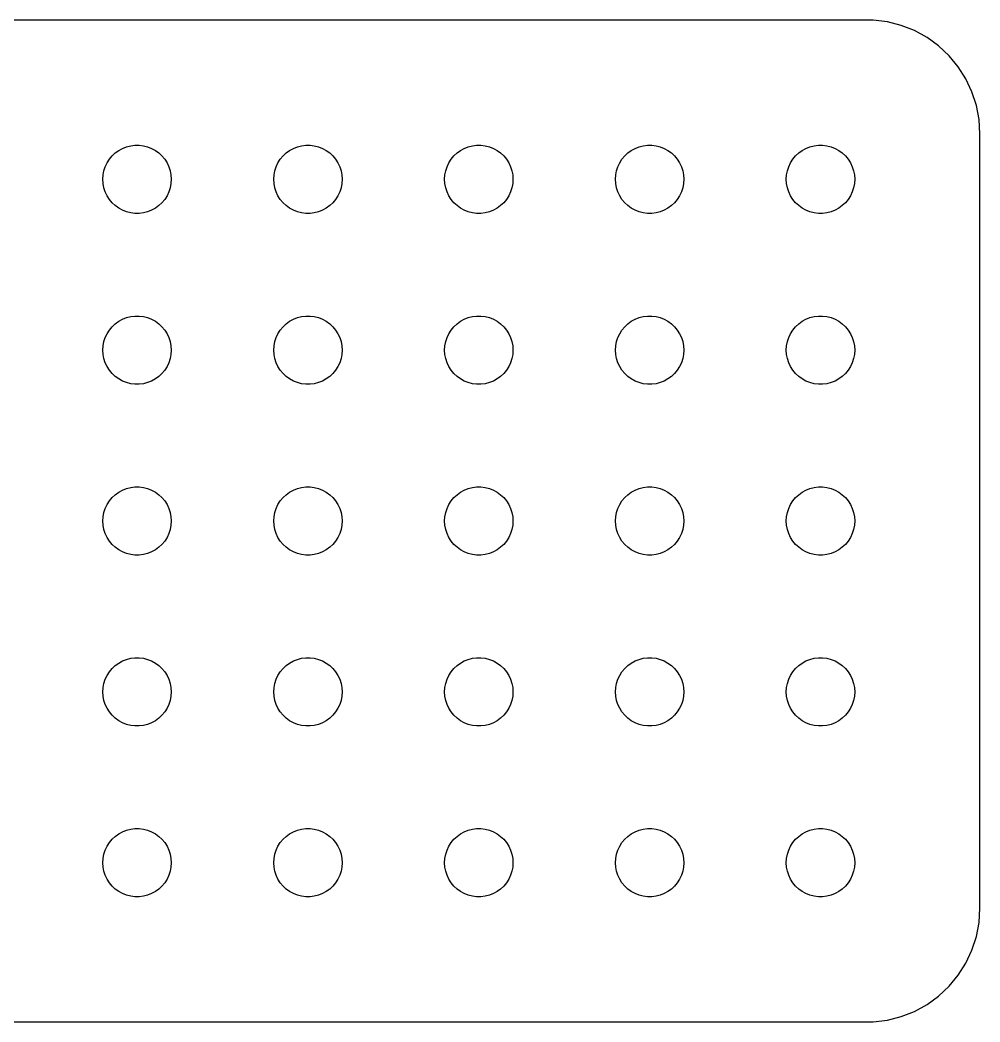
# Model space of a CAD drawing. Header units: metres. Extents: x -172 to 172, y -22 to 22.
# Drawn here: x 129.86 to 172, y -21.99 to 21.99 of the extents above; entities that cross this region are included whole.
import ezdxf

# ---------------------------------------------------------------- set-up
doc = ezdxf.new("R2010")
doc.units = ezdxf.units.M

msp = doc.modelspace()

# ---------------------------------------------------------------- linework, layer by layer
for p, q in [((167.314, 21.9901), (-167.314, 21.9901)), ((167.937, 21.9114), (167.314, 21.9901)), ((168.545, 21.7553), (167.937, 21.9114)), ((169.129, 21.5241), (168.545, 21.7553)), ((169.679, 21.2216), (169.129, 21.5241)), ((170.187, 20.8526), (169.679, 21.2216)), ((170.645, 20.4227), (170.187, 20.8526)), ((171.045, 19.9389), (170.645, 20.4227)), ((171.382, 19.4088), (171.045, 19.9389)), ((171.649, 18.8406), (171.382, 19.4088)), ((171.843, 18.2434), (171.649, 18.8406)), ((171.961, 17.6267), (171.843, 18.2434)), ((172, 17), (171.961, 17.6267)), ((172, -17), (172, 17)), ((134.196, 16.2665), (134.361, 16.3572)), ((134.361, 16.3572), (134.536, 16.4266)), ((134.536, 16.4266), (134.719, 16.4734)), ((134.719, 16.4734), (134.906, 16.497)), ((134.906, 16.497), (135.094, 16.497)), ((135.094, 16.497), (135.281, 16.4734)), ((135.281, 16.4734), (135.464, 16.4266)), ((135.464, 16.4266), (135.639, 16.3572)), ((135.639, 16.3572), (135.804, 16.2665)), ((141.696, 16.2665), (141.861, 16.3572)), ((141.861, 16.3572), (142.036, 16.4266)), ((142.036, 16.4266), (142.219, 16.4734)), ((142.219, 16.4734), (142.406, 16.497)), ((142.406, 16.497), (142.594, 16.497)), ((142.594, 16.497), (142.781, 16.4734)), ((142.781, 16.4734), (142.964, 16.4266)), ((142.964, 16.4266), (143.139, 16.3572)), ((143.139, 16.3572), (143.304, 16.2665)), ((149.196, 16.2665), (149.361, 16.3572)), ((149.361, 16.3572), (149.536, 16.4266)), ((149.536, 16.4266), (149.719, 16.4734)), ((149.719, 16.4734), (149.906, 16.497)), ((149.906, 16.497), (150.094, 16.497)), ((150.094, 16.497), (150.281, 16.4734)), ((150.281, 16.4734), (150.464, 16.4266)), ((150.464, 16.4266), (150.639, 16.3572)), ((150.639, 16.3572), (150.804, 16.2665)), ((156.696, 16.2665), (156.861, 16.3572)), ((156.861, 16.3572), (157.036, 16.4266)), ((157.036, 16.4266), (157.219, 16.4734)), ((157.219, 16.4734), (157.406, 16.497)), ((157.406, 16.497), (157.594, 16.497)), ((157.594, 16.497), (157.781, 16.4734)), ((157.781, 16.4734), (157.964, 16.4266)), ((157.964, 16.4266), (158.139, 16.3572)), ((158.139, 16.3572), (158.304, 16.2665)), ((164.196, 16.2665), (164.361, 16.3572)), ((164.361, 16.3572), (164.536, 16.4266)), ((164.536, 16.4266), (164.719, 16.4734)), ((164.719, 16.4734), (164.906, 16.497)), ((164.906, 16.497), (165.094, 16.497)), ((165.094, 16.497), (165.281, 16.4734)), ((165.281, 16.4734), (165.464, 16.4266)), ((165.464, 16.4266), (165.639, 16.3572)), ((165.639, 16.3572), (165.804, 16.2665)), ((133.686, 15.7226), (133.786, 15.8817)), ((133.786, 15.8817), (133.907, 16.0268)), ((133.907, 16.0268), (134.044, 16.1558)), ((134.044, 16.1558), (134.196, 16.2665)), ((135.804, 16.2665), (135.956, 16.1558)), ((135.956, 16.1558), (136.093, 16.0268)), ((136.093, 16.0268), (136.214, 15.8817)), ((136.214, 15.8817), (136.314, 15.7226)), ((141.186, 15.7226), (141.286, 15.8817)), ((141.286, 15.8817), (141.407, 16.0268)), ((141.407, 16.0268), (141.544, 16.1558)), ((141.544, 16.1558), (141.696, 16.2665)), ((143.304, 16.2665), (143.456, 16.1558)), ((143.456, 16.1558), (143.593, 16.0268)), ((143.593, 16.0268), (143.714, 15.8817)), ((143.714, 15.8817), (143.814, 15.7226)), ((148.686, 15.7226), (148.786, 15.8817)), ((148.786, 15.8817), (148.907, 16.0268)), ((148.907, 16.0268), (149.044, 16.1558)), ((149.044, 16.1558), (149.196, 16.2665)), ((150.804, 16.2665), (150.956, 16.1558)), ((150.956, 16.1558), (151.093, 16.0268)), ((151.093, 16.0268), (151.214, 15.8817)), ((151.214, 15.8817), (151.314, 15.7226)), ((156.186, 15.7226), (156.286, 15.8817)), ((156.286, 15.8817), (156.407, 16.0268)), ((156.407, 16.0268), (156.544, 16.1558)), ((156.544, 16.1558), (156.696, 16.2665)), ((158.304, 16.2665), (158.456, 16.1558)), ((158.456, 16.1558), (158.593, 16.0268)), ((158.593, 16.0268), (158.714, 15.8817)), ((158.714, 15.8817), (158.814, 15.7226)), ((163.686, 15.7226), (163.786, 15.8817)), ((163.786, 15.8817), (163.907, 16.0268)), ((163.907, 16.0268), (164.044, 16.1558)), ((164.044, 16.1558), (164.196, 16.2665)), ((165.804, 16.2665), (165.956, 16.1558)), ((165.956, 16.1558), (166.093, 16.0268)), ((166.093, 16.0268), (166.214, 15.8817)), ((166.214, 15.8817), (166.314, 15.7226)), ((133.547, 15.373), (133.605, 15.5522)), ((133.605, 15.5522), (133.686, 15.7226)), ((136.314, 15.7226), (136.395, 15.5522)), ((136.395, 15.5522), (136.453, 15.373)), ((141.047, 15.373), (141.105, 15.5522)), ((141.105, 15.5522), (141.186, 15.7226)), ((143.814, 15.7226), (143.895, 15.5522)), ((143.895, 15.5522), (143.953, 15.373)), ((148.547, 15.373), (148.605, 15.5522)), ((148.605, 15.5522), (148.686, 15.7226)), ((151.314, 15.7226), (151.395, 15.5522)), ((151.395, 15.5522), (151.453, 15.373)), ((156.047, 15.373), (156.105, 15.5522)), ((156.105, 15.5522), (156.186, 15.7226)), ((158.814, 15.7226), (158.895, 15.5522)), ((158.895, 15.5522), (158.953, 15.373)), ((163.547, 15.373), (163.605, 15.5522)), ((163.605, 15.5522), (163.686, 15.7226)), ((166.314, 15.7226), (166.395, 15.5522)), ((166.395, 15.5522), (166.453, 15.373)), ((133.5, 15), (133.512, 15.188)), ((133.512, 14.812), (133.5, 15)), ((133.512, 15.188), (133.547, 15.373)), ((136.453, 15.373), (136.488, 15.188)), ((136.488, 15.188), (136.5, 15)), ((136.5, 15), (136.488, 14.812)), ((141, 15), (141.012, 15.188)), ((141.012, 14.812), (141, 15)), ((141.012, 15.188), (141.047, 15.373)), ((143.953, 15.373), (143.988, 15.188)), ((143.988, 15.188), (144, 15)), ((144, 15), (143.988, 14.812)), ((148.5, 15), (148.512, 15.188)), ((148.512, 14.812), (148.5, 15)), ((148.512, 15.188), (148.547, 15.373)), ((151.453, 15.373), (151.488, 15.188)), ((151.488, 15.188), (151.5, 15)), ((151.5, 15), (151.488, 14.812)), ((156, 15), (156.012, 15.188)), ((156.012, 14.812), (156, 15)), ((156.012, 15.188), (156.047, 15.373)), ((158.953, 15.373), (158.988, 15.188)), ((158.988, 15.188), (159, 15)), ((159, 15), (158.988, 14.812)), ((163.5, 15), (163.512, 15.188)), ((163.512, 14.812), (163.5, 15)), ((163.512, 15.188), (163.547, 15.373)), ((166.453, 15.373), (166.488, 15.188)), ((166.488, 15.188), (166.5, 15)), ((166.5, 15), (166.488, 14.812)), ((133.547, 14.627), (133.512, 14.812)), ((133.605, 14.4478), (133.547, 14.627)), ((136.453, 14.627), (136.395, 14.4478)), ((136.488, 14.812), (136.453, 14.627)), ((141.047, 14.627), (141.012, 14.812)), ((141.105, 14.4478), (141.047, 14.627)), ((143.953, 14.627), (143.895, 14.4478)), ((143.988, 14.812), (143.953, 14.627)), ((148.547, 14.627), (148.512, 14.812)), ((148.605, 14.4478), (148.547, 14.627)), ((151.453, 14.627), (151.395, 14.4478)), ((151.488, 14.812), (151.453, 14.627)), ((156.047, 14.627), (156.012, 14.812)), ((156.105, 14.4478), (156.047, 14.627)), ((158.953, 14.627), (158.895, 14.4478)), ((158.988, 14.812), (158.953, 14.627)), ((163.547, 14.627), (163.512, 14.812)), ((163.605, 14.4478), (163.547, 14.627)), ((166.453, 14.627), (166.395, 14.4478)), ((166.488, 14.812), (166.453, 14.627)), ((133.686, 14.2774), (133.605, 14.4478)), ((133.786, 14.1183), (133.686, 14.2774)), ((133.907, 13.9732), (133.786, 14.1183)), ((136.214, 14.1183), (136.093, 13.9732)), ((136.314, 14.2774), (136.214, 14.1183)), ((136.395, 14.4478), (136.314, 14.2774)), ((141.186, 14.2774), (141.105, 14.4478)), ((141.286, 14.1183), (141.186, 14.2774)), ((141.407, 13.9732), (141.286, 14.1183)), ((143.714, 14.1183), (143.593, 13.9732)), ((143.814, 14.2774), (143.714, 14.1183)), ((143.895, 14.4478), (143.814, 14.2774)), ((148.686, 14.2774), (148.605, 14.4478)), ((148.786, 14.1183), (148.686, 14.2774)), ((148.907, 13.9732), (148.786, 14.1183)), ((151.214, 14.1183), (151.093, 13.9732)), ((151.314, 14.2774), (151.214, 14.1183)), ((151.395, 14.4478), (151.314, 14.2774)), ((156.186, 14.2774), (156.105, 14.4478)), ((156.286, 14.1183), (156.186, 14.2774)), ((156.407, 13.9732), (156.286, 14.1183)), ((158.714, 14.1183), (158.593, 13.9732)), ((158.814, 14.2774), (158.714, 14.1183)), ((158.895, 14.4478), (158.814, 14.2774)), ((163.686, 14.2774), (163.605, 14.4478)), ((163.786, 14.1183), (163.686, 14.2774)), ((163.907, 13.9732), (163.786, 14.1183)), ((166.214, 14.1183), (166.093, 13.9732)), ((166.314, 14.2774), (166.214, 14.1183)), ((166.395, 14.4478), (166.314, 14.2774)), ((134.044, 13.8442), (133.907, 13.9732)), ((134.196, 13.7335), (134.044, 13.8442)), ((134.361, 13.6427), (134.196, 13.7335)), ((134.536, 13.5734), (134.361, 13.6427)), ((135.639, 13.6427), (135.464, 13.5734)), ((135.804, 13.7335), (135.639, 13.6427)), ((135.956, 13.8442), (135.804, 13.7335)), ((136.093, 13.9732), (135.956, 13.8442)), ((141.544, 13.8442), (141.407, 13.9732)), ((141.696, 13.7335), (141.544, 13.8442)), ((141.861, 13.6427), (141.696, 13.7335)), ((142.036, 13.5734), (141.861, 13.6427)), ((143.139, 13.6427), (142.964, 13.5734)), ((143.304, 13.7335), (143.139, 13.6427)), ((143.456, 13.8442), (143.304, 13.7335)), ((143.593, 13.9732), (143.456, 13.8442)), ((149.044, 13.8442), (148.907, 13.9732)), ((149.196, 13.7335), (149.044, 13.8442)), ((149.361, 13.6427), (149.196, 13.7335)), ((149.536, 13.5734), (149.361, 13.6427)), ((150.639, 13.6427), (150.464, 13.5734)), ((150.804, 13.7335), (150.639, 13.6427)), ((150.956, 13.8442), (150.804, 13.7335)), ((151.093, 13.9732), (150.956, 13.8442)), ((156.544, 13.8442), (156.407, 13.9732)), ((156.696, 13.7335), (156.544, 13.8442)), ((156.861, 13.6427), (156.696, 13.7335)), ((157.036, 13.5734), (156.861, 13.6427)), ((158.139, 13.6427), (157.964, 13.5734)), ((158.304, 13.7335), (158.139, 13.6427)), ((158.456, 13.8442), (158.304, 13.7335)), ((158.593, 13.9732), (158.456, 13.8442)), ((164.044, 13.8442), (163.907, 13.9732)), ((164.196, 13.7335), (164.044, 13.8442)), ((164.361, 13.6427), (164.196, 13.7335)), ((164.536, 13.5734), (164.361, 13.6427)), ((165.639, 13.6427), (165.464, 13.5734)), ((165.804, 13.7335), (165.639, 13.6427)), ((165.956, 13.8442), (165.804, 13.7335)), ((166.093, 13.9732), (165.956, 13.8442)), ((134.719, 13.5266), (134.536, 13.5734)), ((134.906, 13.5029), (134.719, 13.5266)), ((135.094, 13.5029), (134.906, 13.5029)), ((135.281, 13.5266), (135.094, 13.5029)), ((135.464, 13.5734), (135.281, 13.5266)), ((142.219, 13.5266), (142.036, 13.5734)), ((142.406, 13.5029), (142.219, 13.5266)), ((142.594, 13.5029), (142.406, 13.5029)), ((142.781, 13.5266), (142.594, 13.5029)), ((142.964, 13.5734), (142.781, 13.5266)), ((149.719, 13.5266), (149.536, 13.5734)), ((149.906, 13.5029), (149.719, 13.5266)), ((150.094, 13.5029), (149.906, 13.5029)), ((150.281, 13.5266), (150.094, 13.5029)), ((150.464, 13.5734), (150.281, 13.5266)), ((157.219, 13.5266), (157.036, 13.5734)), ((157.406, 13.5029), (157.219, 13.5266)), ((157.594, 13.5029), (157.406, 13.5029)), ((157.781, 13.5266), (157.594, 13.5029)), ((157.964, 13.5734), (157.781, 13.5266)), ((164.719, 13.5266), (164.536, 13.5734)), ((164.906, 13.5029), (164.719, 13.5266)), ((165.094, 13.5029), (164.906, 13.5029)), ((165.281, 13.5266), (165.094, 13.5029)), ((165.464, 13.5734), (165.281, 13.5266)), ((134.196, 8.76648), (134.361, 8.85724)), ((134.361, 8.85724), (134.536, 8.92657)), ((134.536, 8.92657), (134.719, 8.97342)), ((134.719, 8.97342), (134.906, 8.99704)), ((134.906, 8.99704), (135.094, 8.99704)), ((135.094, 8.99704), (135.281, 8.97342)), ((135.281, 8.97342), (135.464, 8.92657)), ((135.464, 8.92657), (135.639, 8.85724)), ((135.639, 8.85724), (135.804, 8.76648)), ((141.696, 8.76648), (141.861, 8.85724)), ((141.861, 8.85724), (142.036, 8.92657)), ((142.036, 8.92657), (142.219, 8.97342)), ((142.219, 8.97342), (142.406, 8.99704)), ((142.406, 8.99704), (142.594, 8.99704)), ((142.594, 8.99704), (142.781, 8.97342)), ((142.781, 8.97342), (142.964, 8.92657)), ((142.964, 8.92657), (143.139, 8.85724)), ((143.139, 8.85724), (143.304, 8.76648)), ((149.196, 8.76648), (149.361, 8.85724)), ((149.361, 8.85724), (149.536, 8.92657)), ((149.536, 8.92657), (149.719, 8.97342)), ((149.719, 8.97342), (149.906, 8.99704)), ((149.906, 8.99704), (150.094, 8.99704)), ((150.094, 8.99704), (150.281, 8.97342)), ((150.281, 8.97342), (150.464, 8.92657)), ((150.464, 8.92657), (150.639, 8.85724)), ((150.639, 8.85724), (150.804, 8.76648)), ((156.696, 8.76648), (156.861, 8.85724)), ((156.861, 8.85724), (157.036, 8.92657)), ((157.036, 8.92657), (157.219, 8.97342)), ((157.219, 8.97342), (157.406, 8.99704)), ((157.406, 8.99704), (157.594, 8.99704)), ((157.594, 8.99704), (157.781, 8.97342)), ((157.781, 8.97342), (157.964, 8.92657)), ((157.964, 8.92657), (158.139, 8.85724)), ((158.139, 8.85724), (158.304, 8.76648)), ((164.196, 8.76648), (164.361, 8.85724)), ((164.361, 8.85724), (164.536, 8.92657)), ((164.536, 8.92657), (164.719, 8.97342)), ((164.719, 8.97342), (164.906, 8.99704)), ((164.906, 8.99704), (165.094, 8.99704)), ((165.094, 8.99704), (165.281, 8.97342)), ((165.281, 8.97342), (165.464, 8.92657)), ((165.464, 8.92657), (165.639, 8.85724)), ((165.639, 8.85724), (165.804, 8.76648)), ((133.686, 8.22263), (133.786, 8.38167)), ((133.786, 8.38167), (133.907, 8.52681)), ((133.907, 8.52681), (134.044, 8.65576)), ((134.044, 8.65576), (134.196, 8.76648)), ((135.804, 8.76648), (135.956, 8.65576)), ((135.956, 8.65576), (136.093, 8.52681)), ((136.093, 8.52681), (136.214, 8.38167)), ((136.214, 8.38167), (136.314, 8.22263)), ((141.186, 8.22263), (141.286, 8.38167)), ((141.286, 8.38167), (141.407, 8.52681)), ((141.407, 8.52681), (141.544, 8.65576)), ((141.544, 8.65576), (141.696, 8.76648)), ((143.304, 8.76648), (143.456, 8.65576)), ((143.456, 8.65576), (143.593, 8.52681)), ((143.593, 8.52681), (143.714, 8.38167)), ((143.714, 8.38167), (143.814, 8.22263)), ((148.686, 8.22263), (148.786, 8.38167)), ((148.786, 8.38167), (148.907, 8.52681)), ((148.907, 8.52681), (149.044, 8.65576)), ((149.044, 8.65576), (149.196, 8.76648)), ((150.804, 8.76648), (150.956, 8.65576)), ((150.956, 8.65576), (151.093, 8.52681)), ((151.093, 8.52681), (151.214, 8.38167)), ((151.214, 8.38167), (151.314, 8.22263)), ((156.186, 8.22263), (156.286, 8.38167)), ((156.286, 8.38167), (156.407, 8.52681)), ((156.407, 8.52681), (156.544, 8.65576)), ((156.544, 8.65576), (156.696, 8.76648)), ((158.304, 8.76648), (158.456, 8.65576)), ((158.456, 8.65576), (158.593, 8.52681)), ((158.593, 8.52681), (158.714, 8.38167)), ((158.714, 8.38167), (158.814, 8.22263)), ((163.686, 8.22263), (163.786, 8.38167)), ((163.786, 8.38167), (163.907, 8.52681)), ((163.907, 8.52681), (164.044, 8.65576)), ((164.044, 8.65576), (164.196, 8.76648)), ((165.804, 8.76648), (165.956, 8.65576)), ((165.956, 8.65576), (166.093, 8.52681)), ((166.093, 8.52681), (166.214, 8.38167)), ((166.214, 8.38167), (166.314, 8.22263)), ((133.547, 7.87303), (133.605, 8.05219)), ((133.605, 8.05219), (133.686, 8.22263)), ((136.314, 8.22263), (136.395, 8.05219)), ((136.395, 8.05219), (136.453, 7.87303)), ((141.047, 7.87303), (141.105, 8.05219)), ((141.105, 8.05219), (141.186, 8.22263)), ((143.814, 8.22263), (143.895, 8.05219)), ((143.895, 8.05219), (143.953, 7.87303)), ((148.547, 7.87303), (148.605, 8.05219)), ((148.605, 8.05219), (148.686, 8.22263)), ((151.314, 8.22263), (151.395, 8.05219)), ((151.395, 8.05219), (151.453, 7.87303)), ((156.047, 7.87303), (156.105, 8.05219)), ((156.105, 8.05219), (156.186, 8.22263)), ((158.814, 8.22263), (158.895, 8.05219)), ((158.895, 8.05219), (158.953, 7.87303)), ((163.547, 7.87303), (163.605, 8.05219)), ((163.605, 8.05219), (163.686, 8.22263)), ((166.314, 8.22263), (166.395, 8.05219)), ((166.395, 8.05219), (166.453, 7.87303)), ((133.5, 7.5), (133.512, 7.68799)), ((133.512, 7.312), (133.5, 7.5)), ((133.512, 7.68799), (133.547, 7.87303)), ((136.453, 7.87303), (136.488, 7.68799)), ((136.488, 7.68799), (136.5, 7.5)), ((136.5, 7.5), (136.488, 7.312)), ((141, 7.5), (141.012, 7.68799)), ((141.012, 7.312), (141, 7.5)), ((141.012, 7.68799), (141.047, 7.87303)), ((143.953, 7.87303), (143.988, 7.68799)), ((143.988, 7.68799), (144, 7.5)), ((144, 7.5), (143.988, 7.312)), ((148.5, 7.5), (148.512, 7.68799)), ((148.512, 7.312), (148.5, 7.5)), ((148.512, 7.68799), (148.547, 7.87303)), ((151.453, 7.87303), (151.488, 7.68799)), ((151.488, 7.68799), (151.5, 7.5)), ((151.5, 7.5), (151.488, 7.312)), ((156, 7.5), (156.012, 7.68799)), ((156.012, 7.312), (156, 7.5)), ((156.012, 7.68799), (156.047, 7.87303)), ((158.953, 7.87303), (158.988, 7.68799)), ((158.988, 7.68799), (159, 7.5)), ((159, 7.5), (158.988, 7.312)), ((163.5, 7.5), (163.512, 7.68799)), ((163.512, 7.312), (163.5, 7.5)), ((163.512, 7.68799), (163.547, 7.87303)), ((166.453, 7.87303), (166.488, 7.68799)), ((166.488, 7.68799), (166.5, 7.5)), ((166.5, 7.5), (166.488, 7.312)), ((133.547, 7.12695), (133.512, 7.312)), ((133.605, 6.9478), (133.547, 7.12695)), ((136.453, 7.12695), (136.395, 6.9478)), ((136.488, 7.312), (136.453, 7.12695)), ((141.047, 7.12695), (141.012, 7.312)), ((141.105, 6.9478), (141.047, 7.12695)), ((143.953, 7.12695), (143.895, 6.9478)), ((143.988, 7.312), (143.953, 7.12695)), ((148.547, 7.12695), (148.512, 7.312)), ((148.605, 6.9478), (148.547, 7.12695)), ((151.453, 7.12695), (151.395, 6.9478)), ((151.488, 7.312), (151.453, 7.12695)), ((156.047, 7.12695), (156.012, 7.312)), ((156.105, 6.9478), (156.047, 7.12695)), ((158.953, 7.12695), (158.895, 6.9478)), ((158.988, 7.312), (158.953, 7.12695)), ((163.547, 7.12695), (163.512, 7.312)), ((163.605, 6.9478), (163.547, 7.12695)), ((166.453, 7.12695), (166.395, 6.9478)), ((166.488, 7.312), (166.453, 7.12695)), ((133.686, 6.77736), (133.605, 6.9478)), ((133.786, 6.61832), (133.686, 6.77736)), ((133.907, 6.47318), (133.786, 6.61832)), ((136.214, 6.61832), (136.093, 6.47318)), ((136.314, 6.77736), (136.214, 6.61832)), ((136.395, 6.9478), (136.314, 6.77736)), ((141.186, 6.77736), (141.105, 6.9478)), ((141.286, 6.61832), (141.186, 6.77736)), ((141.407, 6.47318), (141.286, 6.61832)), ((143.714, 6.61832), (143.593, 6.47318)), ((143.814, 6.77736), (143.714, 6.61832)), ((143.895, 6.9478), (143.814, 6.77736)), ((148.686, 6.77736), (148.605, 6.9478)), ((148.786, 6.61832), (148.686, 6.77736)), ((148.907, 6.47318), (148.786, 6.61832)), ((151.214, 6.61832), (151.093, 6.47318)), ((151.314, 6.77736), (151.214, 6.61832)), ((151.395, 6.9478), (151.314, 6.77736)), ((156.186, 6.77736), (156.105, 6.9478)), ((156.286, 6.61832), (156.186, 6.77736)), ((156.407, 6.47318), (156.286, 6.61832)), ((158.714, 6.61832), (158.593, 6.47318)), ((158.814, 6.77736), (158.714, 6.61832)), ((158.895, 6.9478), (158.814, 6.77736)), ((163.686, 6.77736), (163.605, 6.9478)), ((163.786, 6.61832), (163.686, 6.77736)), ((163.907, 6.47318), (163.786, 6.61832)), ((166.214, 6.61832), (166.093, 6.47318)), ((166.314, 6.77736), (166.214, 6.61832)), ((166.395, 6.9478), (166.314, 6.77736)), ((134.044, 6.34422), (133.907, 6.47318)), ((134.196, 6.23351), (134.044, 6.34422)), ((134.361, 6.14275), (134.196, 6.23351)), ((135.804, 6.23351), (135.639, 6.14275)), ((135.956, 6.34422), (135.804, 6.23351)), ((136.093, 6.47318), (135.956, 6.34422)), ((141.544, 6.34422), (141.407, 6.47318)), ((141.696, 6.23351), (141.544, 6.34422)), ((141.861, 6.14275), (141.696, 6.23351)), ((143.304, 6.23351), (143.139, 6.14275)), ((143.456, 6.34422), (143.304, 6.23351)), ((143.593, 6.47318), (143.456, 6.34422)), ((149.044, 6.34422), (148.907, 6.47318)), ((149.196, 6.23351), (149.044, 6.34422)), ((149.361, 6.14275), (149.196, 6.23351)), ((150.804, 6.23351), (150.639, 6.14275)), ((150.956, 6.34422), (150.804, 6.23351)), ((151.093, 6.47318), (150.956, 6.34422)), ((156.544, 6.34422), (156.407, 6.47318)), ((156.696, 6.23351), (156.544, 6.34422)), ((156.861, 6.14275), (156.696, 6.23351)), ((158.304, 6.23351), (158.139, 6.14275)), ((158.456, 6.34422), (158.304, 6.23351)), ((158.593, 6.47318), (158.456, 6.34422)), ((164.044, 6.34422), (163.907, 6.47318)), ((164.196, 6.23351), (164.044, 6.34422)), ((164.361, 6.14275), (164.196, 6.23351)), ((165.804, 6.23351), (165.639, 6.14275)), ((165.956, 6.34422), (165.804, 6.23351)), ((166.093, 6.47318), (165.956, 6.34422)), ((134.536, 6.07341), (134.361, 6.14275)), ((134.719, 6.02657), (134.536, 6.07341)), ((134.906, 6.00294), (134.719, 6.02657)), ((135.094, 6.00294), (134.906, 6.00294)), ((135.281, 6.02657), (135.094, 6.00294)), ((135.464, 6.07341), (135.281, 6.02657)), ((135.639, 6.14275), (135.464, 6.07341)), ((142.036, 6.07341), (141.861, 6.14275)), ((142.219, 6.02657), (142.036, 6.07341)), ((142.406, 6.00294), (142.219, 6.02657)), ((142.594, 6.00294), (142.406, 6.00294)), ((142.781, 6.02657), (142.594, 6.00294)), ((142.964, 6.07341), (142.781, 6.02657)), ((143.139, 6.14275), (142.964, 6.07341)), ((149.536, 6.07341), (149.361, 6.14275)), ((149.719, 6.02657), (149.536, 6.07341)), ((149.906, 6.00294), (149.719, 6.02657)), ((150.094, 6.00294), (149.906, 6.00294)), ((150.281, 6.02657), (150.094, 6.00294)), ((150.464, 6.07341), (150.281, 6.02657)), ((150.639, 6.14275), (150.464, 6.07341)), ((157.036, 6.07341), (156.861, 6.14275)), ((157.219, 6.02657), (157.036, 6.07341)), ((157.406, 6.00294), (157.219, 6.02657)), ((157.594, 6.00294), (157.406, 6.00294)), ((157.781, 6.02657), (157.594, 6.00294)), ((157.964, 6.07341), (157.781, 6.02657)), ((158.139, 6.14275), (157.964, 6.07341)), ((164.536, 6.07341), (164.361, 6.14275)), ((164.719, 6.02657), (164.536, 6.07341)), ((164.906, 6.00294), (164.719, 6.02657)), ((165.094, 6.00294), (164.906, 6.00294)), ((165.281, 6.02657), (165.094, 6.00294)), ((165.464, 6.07341), (165.281, 6.02657)), ((165.639, 6.14275), (165.464, 6.07341)), ((134.196, 1.26648), (134.361, 1.35724)), ((134.361, 1.35724), (134.536, 1.42657)), ((134.536, 1.42657), (134.719, 1.47342)), ((134.719, 1.47342), (134.906, 1.49704)), ((134.906, 1.49704), (135.094, 1.49704)), ((135.094, 1.49704), (135.281, 1.47342)), ((135.281, 1.47342), (135.464, 1.42657)), ((135.464, 1.42657), (135.639, 1.35724)), ((135.639, 1.35724), (135.804, 1.26648)), ((141.696, 1.26648), (141.861, 1.35724)), ((141.861, 1.35724), (142.036, 1.42657)), ((142.036, 1.42657), (142.219, 1.47342)), ((142.219, 1.47342), (142.406, 1.49704)), ((142.406, 1.49704), (142.594, 1.49704)), ((142.594, 1.49704), (142.781, 1.47342)), ((142.781, 1.47342), (142.964, 1.42657)), ((142.964, 1.42657), (143.139, 1.35724)), ((143.139, 1.35724), (143.304, 1.26648)), ((149.196, 1.26648), (149.361, 1.35724)), ((149.361, 1.35724), (149.536, 1.42657)), ((149.536, 1.42657), (149.719, 1.47342)), ((149.719, 1.47342), (149.906, 1.49704)), ((149.906, 1.49704), (150.094, 1.49704)), ((150.094, 1.49704), (150.281, 1.47342)), ((150.281, 1.47342), (150.464, 1.42657)), ((150.464, 1.42657), (150.639, 1.35724)), ((150.639, 1.35724), (150.804, 1.26648)), ((156.696, 1.26648), (156.861, 1.35724)), ((156.861, 1.35724), (157.036, 1.42657)), ((157.036, 1.42657), (157.219, 1.47342)), ((157.219, 1.47342), (157.406, 1.49704)), ((157.406, 1.49704), (157.594, 1.49704)), ((157.594, 1.49704), (157.781, 1.47342)), ((157.781, 1.47342), (157.964, 1.42657)), ((157.964, 1.42657), (158.139, 1.35724)), ((158.139, 1.35724), (158.304, 1.26648)), ((164.196, 1.26648), (164.361, 1.35724)), ((164.361, 1.35724), (164.536, 1.42657)), ((164.536, 1.42657), (164.719, 1.47342)), ((164.719, 1.47342), (164.906, 1.49704)), ((164.906, 1.49704), (165.094, 1.49704)), ((165.094, 1.49704), (165.281, 1.47342)), ((165.281, 1.47342), (165.464, 1.42657)), ((165.464, 1.42657), (165.639, 1.35724)), ((165.639, 1.35724), (165.804, 1.26648)), ((133.686, 0.722626), (133.786, 0.881668)), ((133.786, 0.881668), (133.907, 1.02681)), ((133.907, 1.02681), (134.044, 1.15576)), ((134.044, 1.15576), (134.196, 1.26648)), ((135.804, 1.26648), (135.956, 1.15576)), ((135.956, 1.15576), (136.093, 1.02681)), ((136.093, 1.02681), (136.214, 0.881668)), ((136.214, 0.881668), (136.314, 0.722626)), ((141.186, 0.722626), (141.286, 0.881668)), ((141.286, 0.881668), (141.407, 1.02681)), ((141.407, 1.02681), (141.544, 1.15576)), ((141.544, 1.15576), (141.696, 1.26648)), ((143.304, 1.26648), (143.456, 1.15576)), ((143.456, 1.15576), (143.593, 1.02681)), ((143.593, 1.02681), (143.714, 0.881668)), ((143.714, 0.881668), (143.814, 0.722626)), ((148.686, 0.722626), (148.786, 0.881668)), ((148.786, 0.881668), (148.907, 1.02681)), ((148.907, 1.02681), (149.044, 1.15576)), ((149.044, 1.15576), (149.196, 1.26648)), ((150.804, 1.26648), (150.956, 1.15576)), ((150.956, 1.15576), (151.093, 1.02681)), ((151.093, 1.02681), (151.214, 0.881668)), ((151.214, 0.881668), (151.314, 0.722626)), ((156.186, 0.722626), (156.286, 0.881668)), ((156.286, 0.881668), (156.407, 1.02681)), ((156.407, 1.02681), (156.544, 1.15576)), ((156.544, 1.15576), (156.696, 1.26648)), ((158.304, 1.26648), (158.456, 1.15576)), ((158.456, 1.15576), (158.593, 1.02681)), ((158.593, 1.02681), (158.714, 0.881668)), ((158.714, 0.881668), (158.814, 0.722626)), ((163.686, 0.722626), (163.786, 0.881668)), ((163.786, 0.881668), (163.907, 1.02681)), ((163.907, 1.02681), (164.044, 1.15576)), ((164.044, 1.15576), (164.196, 1.26648)), ((165.804, 1.26648), (165.956, 1.15576)), ((165.956, 1.15576), (166.093, 1.02681)), ((166.093, 1.02681), (166.214, 0.881668)), ((166.214, 0.881668), (166.314, 0.722626)), ((133.547, 0.373032), (133.605, 0.552185)), ((133.605, 0.552185), (133.686, 0.722626)), ((136.314, 0.722626), (136.395, 0.552185)), ((136.395, 0.552185), (136.453, 0.373032)), ((141.047, 0.373032), (141.105, 0.552185)), ((141.105, 0.552185), (141.186, 0.722626)), ((143.814, 0.722626), (143.895, 0.552185)), ((143.895, 0.552185), (143.953, 0.373032)), ((148.547, 0.373032), (148.605, 0.552185)), ((148.605, 0.552185), (148.686, 0.722626)), ((151.314, 0.722626), (151.395, 0.552185)), ((151.395, 0.552185), (151.453, 0.373032)), ((156.047, 0.373032), (156.105, 0.552185)), ((156.105, 0.552185), (156.186, 0.722626)), ((158.814, 0.722626), (158.895, 0.552185)), ((158.895, 0.552185), (158.953, 0.373032)), ((163.547, 0.373032), (163.605, 0.552185)), ((163.605, 0.552185), (163.686, 0.722626)), ((166.314, 0.722626), (166.395, 0.552185)), ((166.395, 0.552185), (166.453, 0.373032)), ((133.5, 0), (133.512, 0.187988)), ((133.512, -0.187988), (133.5, 0)), ((133.512, 0.187988), (133.547, 0.373032)), ((136.453, 0.373032), (136.488, 0.187988)), ((136.488, 0.187988), (136.5, 0)), ((136.5, 0), (136.488, -0.187988)), ((141, 0), (141.012, 0.187988)), ((141.012, -0.187988), (141, 0)), ((141.012, 0.187988), (141.047, 0.373032)), ((143.953, 0.373032), (143.988, 0.187988)), ((143.988, 0.187988), (144, 0)), ((144, 0), (143.988, -0.187988)), ((148.5, 0), (148.512, 0.187988)), ((148.512, -0.187988), (148.5, 0)), ((148.512, 0.187988), (148.547, 0.373032)), ((151.453, 0.373032), (151.488, 0.187988)), ((151.488, 0.187988), (151.5, 0)), ((151.5, 0), (151.488, -0.187988)), ((156, 0), (156.012, 0.187988)), ((156.012, -0.187988), (156, 0)), ((156.012, 0.187988), (156.047, 0.373032)), ((158.953, 0.373032), (158.988, 0.187988)), ((158.988, 0.187988), (159, 0)), ((159, 0), (158.988, -0.187988)), ((163.5, 0), (163.512, 0.187988)), ((163.512, -0.187988), (163.5, 0)), ((163.512, 0.187988), (163.547, 0.373032)), ((166.453, 0.373032), (166.488, 0.187988)), ((166.488, 0.187988), (166.5, 0)), ((166.5, 0), (166.488, -0.187988)), ((133.547, -0.373032), (133.512, -0.187988)), ((133.605, -0.552185), (133.547, -0.373032)), ((136.453, -0.373032), (136.395, -0.552185)), ((136.488, -0.187988), (136.453, -0.373032)), ((141.047, -0.373032), (141.012, -0.187988)), ((141.105, -0.552185), (141.047, -0.373032)), ((143.953, -0.373032), (143.895, -0.552185)), ((143.988, -0.187988), (143.953, -0.373032)), ((148.547, -0.373032), (148.512, -0.187988)), ((148.605, -0.552185), (148.547, -0.373032)), ((151.453, -0.373032), (151.395, -0.552185)), ((151.488, -0.187988), (151.453, -0.373032)), ((156.047, -0.373032), (156.012, -0.187988)), ((156.105, -0.552185), (156.047, -0.373032)), ((158.953, -0.373032), (158.895, -0.552185)), ((158.988, -0.187988), (158.953, -0.373032)), ((163.547, -0.373032), (163.512, -0.187988)), ((163.605, -0.552185), (163.547, -0.373032)), ((166.453, -0.373032), (166.395, -0.552185)), ((166.488, -0.187988), (166.453, -0.373032)), ((133.686, -0.722626), (133.605, -0.552185)), ((133.786, -0.881668), (133.686, -0.722626)), ((136.314, -0.722626), (136.214, -0.881668)), ((136.395, -0.552185), (136.314, -0.722626)), ((141.186, -0.722626), (141.105, -0.552185)), ((141.286, -0.881668), (141.186, -0.722626)), ((143.814, -0.722626), (143.714, -0.881668)), ((143.895, -0.552185), (143.814, -0.722626)), ((148.686, -0.722626), (148.605, -0.552185)), ((148.786, -0.881668), (148.686, -0.722626)), ((151.314, -0.722626), (151.214, -0.881668)), ((151.395, -0.552185), (151.314, -0.722626)), ((156.186, -0.722626), (156.105, -0.552185)), ((156.286, -0.881668), (156.186, -0.722626)), ((158.814, -0.722626), (158.714, -0.881668)), ((158.895, -0.552185), (158.814, -0.722626)), ((163.686, -0.722626), (163.605, -0.552185)), ((163.786, -0.881668), (163.686, -0.722626)), ((166.314, -0.722626), (166.214, -0.881668)), ((166.395, -0.552185), (166.314, -0.722626)), ((133.907, -1.02681), (133.786, -0.881668)), ((134.044, -1.15576), (133.907, -1.02681)), ((134.196, -1.26648), (134.044, -1.15576)), ((134.361, -1.35724), (134.196, -1.26648)), ((135.804, -1.26648), (135.639, -1.35724)), ((135.956, -1.15576), (135.804, -1.26648)), ((136.093, -1.02681), (135.956, -1.15576)), ((136.214, -0.881668), (136.093, -1.02681)), ((141.407, -1.02681), (141.286, -0.881668)), ((141.544, -1.15576), (141.407, -1.02681)), ((141.696, -1.26648), (141.544, -1.15576)), ((141.861, -1.35724), (141.696, -1.26648)), ((143.304, -1.26648), (143.139, -1.35724)), ((143.456, -1.15576), (143.304, -1.26648)), ((143.593, -1.02681), (143.456, -1.15576)), ((143.714, -0.881668), (143.593, -1.02681)), ((148.907, -1.02681), (148.786, -0.881668)), ((149.044, -1.15576), (148.907, -1.02681)), ((149.196, -1.26648), (149.044, -1.15576)), ((149.361, -1.35724), (149.196, -1.26648)), ((150.804, -1.26648), (150.639, -1.35724)), ((150.956, -1.15576), (150.804, -1.26648)), ((151.093, -1.02681), (150.956, -1.15576)), ((151.214, -0.881668), (151.093, -1.02681)), ((156.407, -1.02681), (156.286, -0.881668)), ((156.544, -1.15576), (156.407, -1.02681)), ((156.696, -1.26648), (156.544, -1.15576)), ((156.861, -1.35724), (156.696, -1.26648)), ((158.304, -1.26648), (158.139, -1.35724)), ((158.456, -1.15576), (158.304, -1.26648)), ((158.593, -1.02681), (158.456, -1.15576)), ((158.714, -0.881668), (158.593, -1.02681)), ((163.907, -1.02681), (163.786, -0.881668)), ((164.044, -1.15576), (163.907, -1.02681)), ((164.196, -1.26648), (164.044, -1.15576)), ((164.361, -1.35724), (164.196, -1.26648)), ((165.804, -1.26648), (165.639, -1.35724)), ((165.956, -1.15576), (165.804, -1.26648)), ((166.093, -1.02681), (165.956, -1.15576)), ((166.214, -0.881668), (166.093, -1.02681)), ((134.536, -1.42657), (134.361, -1.35724)), ((134.719, -1.47342), (134.536, -1.42657)), ((134.906, -1.49704), (134.719, -1.47342)), ((135.094, -1.49704), (134.906, -1.49704)), ((135.281, -1.47342), (135.094, -1.49704)), ((135.464, -1.42657), (135.281, -1.47342)), ((135.639, -1.35724), (135.464, -1.42657)), ((142.036, -1.42657), (141.861, -1.35724)), ((142.219, -1.47342), (142.036, -1.42657)), ((142.406, -1.49704), (142.219, -1.47342)), ((142.594, -1.49704), (142.406, -1.49704)), ((142.781, -1.47342), (142.594, -1.49704)), ((142.964, -1.42657), (142.781, -1.47342)), ((143.139, -1.35724), (142.964, -1.42657)), ((149.536, -1.42657), (149.361, -1.35724)), ((149.719, -1.47342), (149.536, -1.42657)), ((149.906, -1.49704), (149.719, -1.47342)), ((150.094, -1.49704), (149.906, -1.49704)), ((150.281, -1.47342), (150.094, -1.49704)), ((150.464, -1.42657), (150.281, -1.47342)), ((150.639, -1.35724), (150.464, -1.42657)), ((157.036, -1.42657), (156.861, -1.35724)), ((157.219, -1.47342), (157.036, -1.42657)), ((157.406, -1.49704), (157.219, -1.47342)), ((157.594, -1.49704), (157.406, -1.49704)), ((157.781, -1.47342), (157.594, -1.49704)), ((157.964, -1.42657), (157.781, -1.47342)), ((158.139, -1.35724), (157.964, -1.42657)), ((164.536, -1.42657), (164.361, -1.35724)), ((164.719, -1.47342), (164.536, -1.42657)), ((164.906, -1.49704), (164.719, -1.47342)), ((165.094, -1.49704), (164.906, -1.49704)), ((165.281, -1.47342), (165.094, -1.49704)), ((165.464, -1.42657), (165.281, -1.47342)), ((165.639, -1.35724), (165.464, -1.42657)), ((134.196, -6.23351), (134.361, -6.14275)), ((134.361, -6.14275), (134.536, -6.07341)), ((134.536, -6.07341), (134.719, -6.02657)), ((134.719, -6.02657), (134.906, -6.00294)), ((134.906, -6.00294), (135.094, -6.00294)), ((135.094, -6.00294), (135.281, -6.02657)), ((135.281, -6.02657), (135.464, -6.07341)), ((135.464, -6.07341), (135.639, -6.14275)), ((135.639, -6.14275), (135.804, -6.23351)), ((141.696, -6.23351), (141.861, -6.14275)), ((141.861, -6.14275), (142.036, -6.07341)), ((142.036, -6.07341), (142.219, -6.02657)), ((142.219, -6.02657), (142.406, -6.00294)), ((142.406, -6.00294), (142.594, -6.00294)), ((142.594, -6.00294), (142.781, -6.02657)), ((142.781, -6.02657), (142.964, -6.07341)), ((142.964, -6.07341), (143.139, -6.14275)), ((143.139, -6.14275), (143.304, -6.23351)), ((149.196, -6.23351), (149.361, -6.14275)), ((149.361, -6.14275), (149.536, -6.07341)), ((149.536, -6.07341), (149.719, -6.02657)), ((149.719, -6.02657), (149.906, -6.00294)), ((149.906, -6.00294), (150.094, -6.00294)), ((150.094, -6.00294), (150.281, -6.02657)), ((150.281, -6.02657), (150.464, -6.07341)), ((150.464, -6.07341), (150.639, -6.14275)), ((150.639, -6.14275), (150.804, -6.23351)), ((156.696, -6.23351), (156.861, -6.14275)), ((156.861, -6.14275), (157.036, -6.07341)), ((157.036, -6.07341), (157.219, -6.02657)), ((157.219, -6.02657), (157.406, -6.00294)), ((157.406, -6.00294), (157.594, -6.00294)), ((157.594, -6.00294), (157.781, -6.02657)), ((157.781, -6.02657), (157.964, -6.07341)), ((157.964, -6.07341), (158.139, -6.14275)), ((158.139, -6.14275), (158.304, -6.23351)), ((164.196, -6.23351), (164.361, -6.14275)), ((164.361, -6.14275), (164.536, -6.07341)), ((164.536, -6.07341), (164.719, -6.02657)), ((164.719, -6.02657), (164.906, -6.00294)), ((164.906, -6.00294), (165.094, -6.00294)), ((165.094, -6.00294), (165.281, -6.02657)), ((165.281, -6.02657), (165.464, -6.07341)), ((165.464, -6.07341), (165.639, -6.14275)), ((165.639, -6.14275), (165.804, -6.23351)), ((133.786, -6.61832), (133.907, -6.47318)), ((133.907, -6.47318), (134.044, -6.34422)), ((134.044, -6.34422), (134.196, -6.23351)), ((135.804, -6.23351), (135.956, -6.34422)), ((135.956, -6.34422), (136.093, -6.47318)), ((136.093, -6.47318), (136.214, -6.61832)), ((141.286, -6.61832), (141.407, -6.47318)), ((141.407, -6.47318), (141.544, -6.34422)), ((141.544, -6.34422), (141.696, -6.23351)), ((143.304, -6.23351), (143.456, -6.34422)), ((143.456, -6.34422), (143.593, -6.47318)), ((143.593, -6.47318), (143.714, -6.61832)), ((148.786, -6.61832), (148.907, -6.47318)), ((148.907, -6.47318), (149.044, -6.34422)), ((149.044, -6.34422), (149.196, -6.23351)), ((150.804, -6.23351), (150.956, -6.34422)), ((150.956, -6.34422), (151.093, -6.47318)), ((151.093, -6.47318), (151.214, -6.61832)), ((156.286, -6.61832), (156.407, -6.47318)), ((156.407, -6.47318), (156.544, -6.34422)), ((156.544, -6.34422), (156.696, -6.23351)), ((158.304, -6.23351), (158.456, -6.34422)), ((158.456, -6.34422), (158.593, -6.47318)), ((158.593, -6.47318), (158.714, -6.61832)), ((163.786, -6.61832), (163.907, -6.47318)), ((163.907, -6.47318), (164.044, -6.34422)), ((164.044, -6.34422), (164.196, -6.23351)), ((165.804, -6.23351), (165.956, -6.34422)), ((165.956, -6.34422), (166.093, -6.47318)), ((166.093, -6.47318), (166.214, -6.61832)), ((133.547, -7.12695), (133.605, -6.9478)), ((133.605, -6.9478), (133.686, -6.77736)), ((133.686, -6.77736), (133.786, -6.61832)), ((136.214, -6.61832), (136.314, -6.77736)), ((136.314, -6.77736), (136.395, -6.9478)), ((136.395, -6.9478), (136.453, -7.12695)), ((141.047, -7.12695), (141.105, -6.9478)), ((141.105, -6.9478), (141.186, -6.77736)), ((141.186, -6.77736), (141.286, -6.61832)), ((143.714, -6.61832), (143.814, -6.77736)), ((143.814, -6.77736), (143.895, -6.9478)), ((143.895, -6.9478), (143.953, -7.12695)), ((148.547, -7.12695), (148.605, -6.9478)), ((148.605, -6.9478), (148.686, -6.77736)), ((148.686, -6.77736), (148.786, -6.61832)), ((151.214, -6.61832), (151.314, -6.77736)), ((151.314, -6.77736), (151.395, -6.9478)), ((151.395, -6.9478), (151.453, -7.12695)), ((156.047, -7.12695), (156.105, -6.9478)), ((156.105, -6.9478), (156.186, -6.77736)), ((156.186, -6.77736), (156.286, -6.61832)), ((158.714, -6.61832), (158.814, -6.77736)), ((158.814, -6.77736), (158.895, -6.9478)), ((158.895, -6.9478), (158.953, -7.12695)), ((163.547, -7.12695), (163.605, -6.9478)), ((163.605, -6.9478), (163.686, -6.77736)), ((163.686, -6.77736), (163.786, -6.61832)), ((166.214, -6.61832), (166.314, -6.77736)), ((166.314, -6.77736), (166.395, -6.9478)), ((166.395, -6.9478), (166.453, -7.12695)), ((133.5, -7.5), (133.512, -7.312)), ((133.512, -7.312), (133.547, -7.12695)), ((136.453, -7.12695), (136.488, -7.312)), ((136.488, -7.312), (136.5, -7.5)), ((141, -7.5), (141.012, -7.312)), ((141.012, -7.312), (141.047, -7.12695)), ((143.953, -7.12695), (143.988, -7.312)), ((143.988, -7.312), (144, -7.5)), ((148.5, -7.5), (148.512, -7.312)), ((148.512, -7.312), (148.547, -7.12695)), ((151.453, -7.12695), (151.488, -7.312)), ((151.488, -7.312), (151.5, -7.5)), ((156, -7.5), (156.012, -7.312)), ((156.012, -7.312), (156.047, -7.12695)), ((158.953, -7.12695), (158.988, -7.312)), ((158.988, -7.312), (159, -7.5)), ((163.5, -7.5), (163.512, -7.312)), ((163.512, -7.312), (163.547, -7.12695)), ((166.453, -7.12695), (166.488, -7.312)), ((166.488, -7.312), (166.5, -7.5)), ((133.512, -7.68799), (133.5, -7.5)), ((133.547, -7.87303), (133.512, -7.68799)), ((133.605, -8.05219), (133.547, -7.87303)), ((136.453, -7.87303), (136.395, -8.05219)), ((136.488, -7.68799), (136.453, -7.87303)), ((136.5, -7.5), (136.488, -7.68799)), ((141.012, -7.68799), (141, -7.5)), ((141.047, -7.87303), (141.012, -7.68799)), ((141.105, -8.05219), (141.047, -7.87303)), ((143.953, -7.87303), (143.895, -8.05219)), ((143.988, -7.68799), (143.953, -7.87303)), ((144, -7.5), (143.988, -7.68799)), ((148.512, -7.68799), (148.5, -7.5)), ((148.547, -7.87303), (148.512, -7.68799)), ((148.605, -8.05219), (148.547, -7.87303)), ((151.453, -7.87303), (151.395, -8.05219)), ((151.488, -7.68799), (151.453, -7.87303)), ((151.5, -7.5), (151.488, -7.68799)), ((156.012, -7.68799), (156, -7.5)), ((156.047, -7.87303), (156.012, -7.68799)), ((156.105, -8.05219), (156.047, -7.87303)), ((158.953, -7.87303), (158.895, -8.05219)), ((158.988, -7.68799), (158.953, -7.87303)), ((159, -7.5), (158.988, -7.68799)), ((163.512, -7.68799), (163.5, -7.5)), ((163.547, -7.87303), (163.512, -7.68799)), ((163.605, -8.05219), (163.547, -7.87303)), ((166.453, -7.87303), (166.395, -8.05219)), ((166.488, -7.68799), (166.453, -7.87303)), ((166.5, -7.5), (166.488, -7.68799)), ((133.686, -8.22263), (133.605, -8.05219)), ((133.786, -8.38167), (133.686, -8.22263)), ((136.314, -8.22263), (136.214, -8.38167)), ((136.395, -8.05219), (136.314, -8.22263)), ((141.186, -8.22263), (141.105, -8.05219)), ((141.286, -8.38167), (141.186, -8.22263)), ((143.814, -8.22263), (143.714, -8.38167)), ((143.895, -8.05219), (143.814, -8.22263)), ((148.686, -8.22263), (148.605, -8.05219)), ((148.786, -8.38167), (148.686, -8.22263)), ((151.314, -8.22263), (151.214, -8.38167)), ((151.395, -8.05219), (151.314, -8.22263)), ((156.186, -8.22263), (156.105, -8.05219)), ((156.286, -8.38167), (156.186, -8.22263)), ((158.814, -8.22263), (158.714, -8.38167)), ((158.895, -8.05219), (158.814, -8.22263)), ((163.686, -8.22263), (163.605, -8.05219)), ((163.786, -8.38167), (163.686, -8.22263)), ((166.314, -8.22263), (166.214, -8.38167)), ((166.395, -8.05219), (166.314, -8.22263)), ((133.907, -8.52681), (133.786, -8.38167)), ((134.044, -8.65576), (133.907, -8.52681)), ((134.196, -8.76648), (134.044, -8.65576)), ((134.361, -8.85724), (134.196, -8.76648)), ((135.804, -8.76648), (135.639, -8.85724)), ((135.956, -8.65576), (135.804, -8.76648)), ((136.093, -8.52681), (135.956, -8.65576)), ((136.214, -8.38167), (136.093, -8.52681)), ((141.407, -8.52681), (141.286, -8.38167)), ((141.544, -8.65576), (141.407, -8.52681)), ((141.696, -8.76648), (141.544, -8.65576)), ((141.861, -8.85724), (141.696, -8.76648)), ((143.304, -8.76648), (143.139, -8.85724)), ((143.456, -8.65576), (143.304, -8.76648)), ((143.593, -8.52681), (143.456, -8.65576)), ((143.714, -8.38167), (143.593, -8.52681)), ((148.907, -8.52681), (148.786, -8.38167)), ((149.044, -8.65576), (148.907, -8.52681)), ((149.196, -8.76648), (149.044, -8.65576)), ((149.361, -8.85724), (149.196, -8.76648)), ((150.804, -8.76648), (150.639, -8.85724)), ((150.956, -8.65576), (150.804, -8.76648)), ((151.093, -8.52681), (150.956, -8.65576)), ((151.214, -8.38167), (151.093, -8.52681)), ((156.407, -8.52681), (156.286, -8.38167)), ((156.544, -8.65576), (156.407, -8.52681)), ((156.696, -8.76648), (156.544, -8.65576)), ((156.861, -8.85724), (156.696, -8.76648)), ((158.304, -8.76648), (158.139, -8.85724)), ((158.456, -8.65576), (158.304, -8.76648)), ((158.593, -8.52681), (158.456, -8.65576)), ((158.714, -8.38167), (158.593, -8.52681)), ((163.907, -8.52681), (163.786, -8.38167)), ((164.044, -8.65576), (163.907, -8.52681)), ((164.196, -8.76648), (164.044, -8.65576)), ((164.361, -8.85724), (164.196, -8.76648)), ((165.804, -8.76648), (165.639, -8.85724)), ((165.956, -8.65576), (165.804, -8.76648)), ((166.093, -8.52681), (165.956, -8.65576)), ((166.214, -8.38167), (166.093, -8.52681)), ((134.536, -8.92657), (134.361, -8.85724)), ((134.719, -8.97342), (134.536, -8.92657)), ((134.906, -8.99704), (134.719, -8.97342)), ((135.094, -8.99704), (134.906, -8.99704)), ((135.281, -8.97342), (135.094, -8.99704)), ((135.464, -8.92657), (135.281, -8.97342)), ((135.639, -8.85724), (135.464, -8.92657)), ((142.036, -8.92657), (141.861, -8.85724)), ((142.219, -8.97342), (142.036, -8.92657)), ((142.406, -8.99704), (142.219, -8.97342)), ((142.594, -8.99704), (142.406, -8.99704)), ((142.781, -8.97342), (142.594, -8.99704)), ((142.964, -8.92657), (142.781, -8.97342)), ((143.139, -8.85724), (142.964, -8.92657)), ((149.536, -8.92657), (149.361, -8.85724)), ((149.719, -8.97342), (149.536, -8.92657)), ((149.906, -8.99704), (149.719, -8.97342)), ((150.094, -8.99704), (149.906, -8.99704)), ((150.281, -8.97342), (150.094, -8.99704)), ((150.464, -8.92657), (150.281, -8.97342)), ((150.639, -8.85724), (150.464, -8.92657)), ((157.036, -8.92657), (156.861, -8.85724)), ((157.219, -8.97342), (157.036, -8.92657)), ((157.406, -8.99704), (157.219, -8.97342)), ((157.594, -8.99704), (157.406, -8.99704)), ((157.781, -8.97342), (157.594, -8.99704)), ((157.964, -8.92657), (157.781, -8.97342)), ((158.139, -8.85724), (157.964, -8.92657)), ((164.536, -8.92657), (164.361, -8.85724)), ((164.719, -8.97342), (164.536, -8.92657)), ((164.906, -8.99704), (164.719, -8.97342)), ((165.094, -8.99704), (164.906, -8.99704)), ((165.281, -8.97342), (165.094, -8.99704)), ((165.464, -8.92657), (165.281, -8.97342)), ((165.639, -8.85724), (165.464, -8.92657)), ((134.361, -13.6427), (134.536, -13.5734)), ((134.536, -13.5734), (134.719, -13.5266)), ((134.719, -13.5266), (134.906, -13.5029)), ((134.906, -13.5029), (135.094, -13.5029)), ((135.094, -13.5029), (135.281, -13.5266)), ((135.281, -13.5266), (135.464, -13.5734)), ((135.464, -13.5734), (135.639, -13.6427)), ((141.861, -13.6427), (142.036, -13.5734)), ((142.036, -13.5734), (142.219, -13.5266)), ((142.219, -13.5266), (142.406, -13.5029)), ((142.406, -13.5029), (142.594, -13.5029)), ((142.594, -13.5029), (142.781, -13.5266)), ((142.781, -13.5266), (142.964, -13.5734)), ((142.964, -13.5734), (143.139, -13.6427)), ((149.361, -13.6427), (149.536, -13.5734)), ((149.536, -13.5734), (149.719, -13.5266)), ((149.719, -13.5266), (149.906, -13.5029)), ((149.906, -13.5029), (150.094, -13.5029)), ((150.094, -13.5029), (150.281, -13.5266)), ((150.281, -13.5266), (150.464, -13.5734)), ((150.464, -13.5734), (150.639, -13.6427)), ((156.861, -13.6427), (157.036, -13.5734)), ((157.036, -13.5734), (157.219, -13.5266)), ((157.219, -13.5266), (157.406, -13.5029)), ((157.406, -13.5029), (157.594, -13.5029)), ((157.594, -13.5029), (157.781, -13.5266)), ((157.781, -13.5266), (157.964, -13.5734)), ((157.964, -13.5734), (158.139, -13.6427)), ((164.361, -13.6427), (164.536, -13.5734)), ((164.536, -13.5734), (164.719, -13.5266)), ((164.719, -13.5266), (164.906, -13.5029)), ((164.906, -13.5029), (165.094, -13.5029)), ((165.094, -13.5029), (165.281, -13.5266)), ((165.281, -13.5266), (165.464, -13.5734)), ((165.464, -13.5734), (165.639, -13.6427)), ((133.786, -14.1183), (133.907, -13.9732)), ((133.907, -13.9732), (134.044, -13.8442)), ((134.044, -13.8442), (134.196, -13.7335)), ((134.196, -13.7335), (134.361, -13.6427)), ((135.639, -13.6427), (135.804, -13.7335)), ((135.804, -13.7335), (135.956, -13.8442)), ((135.956, -13.8442), (136.093, -13.9732)), ((136.093, -13.9732), (136.214, -14.1183)), ((141.286, -14.1183), (141.407, -13.9732)), ((141.407, -13.9732), (141.544, -13.8442)), ((141.544, -13.8442), (141.696, -13.7335)), ((141.696, -13.7335), (141.861, -13.6427)), ((143.139, -13.6427), (143.304, -13.7335)), ((143.304, -13.7335), (143.456, -13.8442)), ((143.456, -13.8442), (143.593, -13.9732)), ((143.593, -13.9732), (143.714, -14.1183)), ((148.786, -14.1183), (148.907, -13.9732)), ((148.907, -13.9732), (149.044, -13.8442)), ((149.044, -13.8442), (149.196, -13.7335)), ((149.196, -13.7335), (149.361, -13.6427)), ((150.639, -13.6427), (150.804, -13.7335)), ((150.804, -13.7335), (150.956, -13.8442)), ((150.956, -13.8442), (151.093, -13.9732)), ((151.093, -13.9732), (151.214, -14.1183)), ((156.286, -14.1183), (156.407, -13.9732)), ((156.407, -13.9732), (156.544, -13.8442)), ((156.544, -13.8442), (156.696, -13.7335)), ((156.696, -13.7335), (156.861, -13.6427)), ((158.139, -13.6427), (158.304, -13.7335)), ((158.304, -13.7335), (158.456, -13.8442)), ((158.456, -13.8442), (158.593, -13.9732)), ((158.593, -13.9732), (158.714, -14.1183)), ((163.786, -14.1183), (163.907, -13.9732)), ((163.907, -13.9732), (164.044, -13.8442)), ((164.044, -13.8442), (164.196, -13.7335)), ((164.196, -13.7335), (164.361, -13.6427)), ((165.639, -13.6427), (165.804, -13.7335)), ((165.804, -13.7335), (165.956, -13.8442)), ((165.956, -13.8442), (166.093, -13.9732)), ((166.093, -13.9732), (166.214, -14.1183)), ((133.547, -14.627), (133.605, -14.4478)), ((133.605, -14.4478), (133.686, -14.2774)), ((133.686, -14.2774), (133.786, -14.1183)), ((136.214, -14.1183), (136.314, -14.2774)), ((136.314, -14.2774), (136.395, -14.4478)), ((136.395, -14.4478), (136.453, -14.627)), ((141.047, -14.627), (141.105, -14.4478)), ((141.105, -14.4478), (141.186, -14.2774)), ((141.186, -14.2774), (141.286, -14.1183)), ((143.714, -14.1183), (143.814, -14.2774)), ((143.814, -14.2774), (143.895, -14.4478)), ((143.895, -14.4478), (143.953, -14.627)), ((148.547, -14.627), (148.605, -14.4478)), ((148.605, -14.4478), (148.686, -14.2774)), ((148.686, -14.2774), (148.786, -14.1183)), ((151.214, -14.1183), (151.314, -14.2774)), ((151.314, -14.2774), (151.395, -14.4478)), ((151.395, -14.4478), (151.453, -14.627)), ((156.047, -14.627), (156.105, -14.4478)), ((156.105, -14.4478), (156.186, -14.2774)), ((156.186, -14.2774), (156.286, -14.1183)), ((158.714, -14.1183), (158.814, -14.2774)), ((158.814, -14.2774), (158.895, -14.4478)), ((158.895, -14.4478), (158.953, -14.627)), ((163.547, -14.627), (163.605, -14.4478)), ((163.605, -14.4478), (163.686, -14.2774)), ((163.686, -14.2774), (163.786, -14.1183)), ((166.214, -14.1183), (166.314, -14.2774)), ((166.314, -14.2774), (166.395, -14.4478)), ((166.395, -14.4478), (166.453, -14.627)), ((133.5, -15), (133.512, -14.812)), ((133.512, -14.812), (133.547, -14.627)), ((136.453, -14.627), (136.488, -14.812)), ((136.488, -14.812), (136.5, -15)), ((141, -15), (141.012, -14.812)), ((141.012, -14.812), (141.047, -14.627)), ((143.953, -14.627), (143.988, -14.812)), ((143.988, -14.812), (144, -15)), ((148.5, -15), (148.512, -14.812)), ((148.512, -14.812), (148.547, -14.627)), ((151.453, -14.627), (151.488, -14.812)), ((151.488, -14.812), (151.5, -15)), ((156, -15), (156.012, -14.812)), ((156.012, -14.812), (156.047, -14.627)), ((158.953, -14.627), (158.988, -14.812)), ((158.988, -14.812), (159, -15)), ((163.5, -15), (163.512, -14.812)), ((163.512, -14.812), (163.547, -14.627)), ((166.453, -14.627), (166.488, -14.812)), ((166.488, -14.812), (166.5, -15)), ((133.512, -15.188), (133.5, -15)), ((133.547, -15.373), (133.512, -15.188)), ((133.605, -15.5522), (133.547, -15.373)), ((136.453, -15.373), (136.395, -15.5522)), ((136.488, -15.188), (136.453, -15.373)), ((136.5, -15), (136.488, -15.188)), ((141.012, -15.188), (141, -15)), ((141.047, -15.373), (141.012, -15.188)), ((141.105, -15.5522), (141.047, -15.373)), ((143.953, -15.373), (143.895, -15.5522)), ((143.988, -15.188), (143.953, -15.373)), ((144, -15), (143.988, -15.188)), ((148.512, -15.188), (148.5, -15)), ((148.547, -15.373), (148.512, -15.188)), ((148.605, -15.5522), (148.547, -15.373)), ((151.453, -15.373), (151.395, -15.5522)), ((151.488, -15.188), (151.453, -15.373)), ((151.5, -15), (151.488, -15.188)), ((156.012, -15.188), (156, -15)), ((156.047, -15.373), (156.012, -15.188)), ((156.105, -15.5522), (156.047, -15.373)), ((158.953, -15.373), (158.895, -15.5522)), ((158.988, -15.188), (158.953, -15.373)), ((159, -15), (158.988, -15.188)), ((163.512, -15.188), (163.5, -15)), ((163.547, -15.373), (163.512, -15.188)), ((163.605, -15.5522), (163.547, -15.373)), ((166.453, -15.373), (166.395, -15.5522)), ((166.488, -15.188), (166.453, -15.373)), ((166.5, -15), (166.488, -15.188)), ((133.686, -15.7226), (133.605, -15.5522)), ((133.786, -15.8817), (133.686, -15.7226)), ((136.314, -15.7226), (136.214, -15.8817)), ((136.395, -15.5522), (136.314, -15.7226)), ((141.186, -15.7226), (141.105, -15.5522)), ((141.286, -15.8817), (141.186, -15.7226)), ((143.814, -15.7226), (143.714, -15.8817)), ((143.895, -15.5522), (143.814, -15.7226)), ((148.686, -15.7226), (148.605, -15.5522)), ((148.786, -15.8817), (148.686, -15.7226)), ((151.314, -15.7226), (151.214, -15.8817)), ((151.395, -15.5522), (151.314, -15.7226)), ((156.186, -15.7226), (156.105, -15.5522)), ((156.286, -15.8817), (156.186, -15.7226)), ((158.814, -15.7226), (158.714, -15.8817)), ((158.895, -15.5522), (158.814, -15.7226)), ((163.686, -15.7226), (163.605, -15.5522)), ((163.786, -15.8817), (163.686, -15.7226)), ((166.314, -15.7226), (166.214, -15.8817)), ((166.395, -15.5522), (166.314, -15.7226)), ((133.907, -16.0268), (133.786, -15.8817)), ((134.044, -16.1558), (133.907, -16.0268)), ((134.196, -16.2665), (134.044, -16.1558)), ((134.361, -16.3572), (134.196, -16.2665)), ((135.804, -16.2665), (135.639, -16.3572)), ((135.956, -16.1558), (135.804, -16.2665)), ((136.093, -16.0268), (135.956, -16.1558)), ((136.214, -15.8817), (136.093, -16.0268)), ((141.407, -16.0268), (141.286, -15.8817)), ((141.544, -16.1558), (141.407, -16.0268)), ((141.696, -16.2665), (141.544, -16.1558)), ((141.861, -16.3572), (141.696, -16.2665)), ((143.304, -16.2665), (143.139, -16.3572)), ((143.456, -16.1558), (143.304, -16.2665)), ((143.593, -16.0268), (143.456, -16.1558)), ((143.714, -15.8817), (143.593, -16.0268)), ((148.907, -16.0268), (148.786, -15.8817)), ((149.044, -16.1558), (148.907, -16.0268)), ((149.196, -16.2665), (149.044, -16.1558)), ((149.361, -16.3572), (149.196, -16.2665)), ((150.804, -16.2665), (150.639, -16.3572)), ((150.956, -16.1558), (150.804, -16.2665)), ((151.093, -16.0268), (150.956, -16.1558)), ((151.214, -15.8817), (151.093, -16.0268)), ((156.407, -16.0268), (156.286, -15.8817)), ((156.544, -16.1558), (156.407, -16.0268)), ((156.696, -16.2665), (156.544, -16.1558)), ((156.861, -16.3572), (156.696, -16.2665)), ((158.304, -16.2665), (158.139, -16.3572)), ((158.456, -16.1558), (158.304, -16.2665)), ((158.593, -16.0268), (158.456, -16.1558)), ((158.714, -15.8817), (158.593, -16.0268)), ((163.907, -16.0268), (163.786, -15.8817)), ((164.044, -16.1558), (163.907, -16.0268)), ((164.196, -16.2665), (164.044, -16.1558)), ((164.361, -16.3572), (164.196, -16.2665)), ((165.804, -16.2665), (165.639, -16.3572)), ((165.956, -16.1558), (165.804, -16.2665)), ((166.093, -16.0268), (165.956, -16.1558)), ((166.214, -15.8817), (166.093, -16.0268)), ((134.536, -16.4266), (134.361, -16.3572)), ((134.719, -16.4734), (134.536, -16.4266)), ((134.906, -16.497), (134.719, -16.4734)), ((135.094, -16.497), (134.906, -16.497)), ((135.281, -16.4734), (135.094, -16.497)), ((135.464, -16.4266), (135.281, -16.4734)), ((135.639, -16.3572), (135.464, -16.4266)), ((142.036, -16.4266), (141.861, -16.3572)), ((142.219, -16.4734), (142.036, -16.4266)), ((142.406, -16.497), (142.219, -16.4734)), ((142.594, -16.497), (142.406, -16.497)), ((142.781, -16.4734), (142.594, -16.497)), ((142.964, -16.4266), (142.781, -16.4734)), ((143.139, -16.3572), (142.964, -16.4266)), ((149.536, -16.4266), (149.361, -16.3572)), ((149.719, -16.4734), (149.536, -16.4266)), ((149.906, -16.497), (149.719, -16.4734)), ((150.094, -16.497), (149.906, -16.497)), ((150.281, -16.4734), (150.094, -16.497)), ((150.464, -16.4266), (150.281, -16.4734)), ((150.639, -16.3572), (150.464, -16.4266)), ((157.036, -16.4266), (156.861, -16.3572)), ((157.219, -16.4734), (157.036, -16.4266)), ((157.406, -16.497), (157.219, -16.4734)), ((157.594, -16.497), (157.406, -16.497)), ((157.781, -16.4734), (157.594, -16.497)), ((157.964, -16.4266), (157.781, -16.4734)), ((158.139, -16.3572), (157.964, -16.4266)), ((164.536, -16.4266), (164.361, -16.3572)), ((164.719, -16.4734), (164.536, -16.4266)), ((164.906, -16.497), (164.719, -16.4734)), ((165.094, -16.497), (164.906, -16.497)), ((165.281, -16.4734), (165.094, -16.497)), ((165.464, -16.4266), (165.281, -16.4734)), ((165.639, -16.3572), (165.464, -16.4266)), ((171.961, -17.6267), (172, -17)), ((171.843, -18.2434), (171.961, -17.6267)), ((171.649, -18.8406), (171.843, -18.2434)), ((171.382, -19.4088), (171.649, -18.8406)), ((171.045, -19.9389), (171.382, -19.4088)), ((170.645, -20.4227), (171.045, -19.9389)), ((170.187, -20.8526), (170.645, -20.4227)), ((169.679, -21.2216), (170.187, -20.8526)), ((168.545, -21.7553), (169.129, -21.5241)), ((169.129, -21.5241), (169.679, -21.2216)), ((-167.314, -21.9901), (167.314, -21.9901)), ((167.314, -21.9901), (167.937, -21.9114)), ((167.937, -21.9114), (168.545, -21.7553))]:
    msp.add_line(p, q)

doc.saveas('drawing.dxf')
